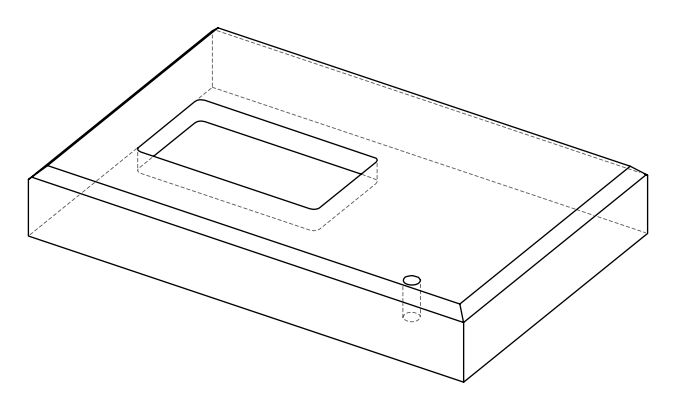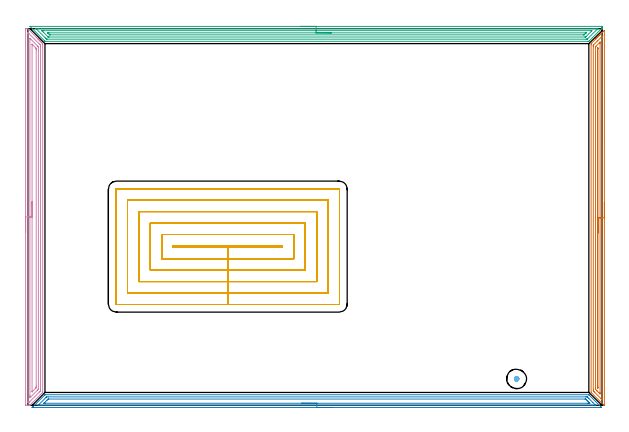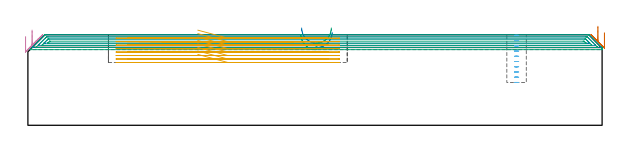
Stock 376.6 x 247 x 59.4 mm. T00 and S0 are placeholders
(PLAN: 6 operations, 1 tool changes, 66.8 min)
(1 AREA_MILL | FG_CHAMFER_SURFACE | UGT0205_001 | 7.76 min | 9347 mm3)
(2 AREA_MILL_1 | FG_CHAMFER_SURFACE_1 | UGT0205_001 | 9.02 min | 13058 mm3)
(3 AREA_MILL_2 | FG_CHAMFER_SURFACE_2 | UGT0205_001 | 11.94 min | 17837 mm3)
(4 AREA_MILL_3 | FG_CHAMFER_SURFACE_3 | UGT0205_001 | 7.95 min | 14833 mm3)
(5 MILL_RECTANGULAR_POCKET | POCKET_RECTANGULAR_STRAIGHT | NXT0201_013 | Follow Part, ap 2.5, ae 75% | 29.61 min | 244415 mm3)
(6 MILL_BLIND_HOLE_FROM_SOLID_MATERIAL | STEP1POCKET | NXT0201_013 | Spiral | 0.54 min | 4040 mm3)
(TOOL UGT0205_001 | Chamfer Mill 20 x 3 x 45 deg. | D20 FL50 Z2)
(TOOL NXT0201_013 | ENDMILL 10mm | D10 FL30 Z4)
(OP 1 AREA_MILL)
G17 G21 G94 G90
T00 M6
G54
G17 G0 G90 X378.1 Y132.95 S1061 M3
G43 Z69.4 H0
Z60.7
G94 G1 Y132.912 Z59.828 F250.
Y132.798 Z58.964
Y132.609 Z58.112
Y132.347 Z57.28
Y132.013 Z56.474
Y131.61 Z55.7
Y131.141 Z54.964
Y130.61 Z54.272
Y130.021 Z53.629
Y129.378 Z53.04
Y128.686 Z52.508
Y127.95 Z52.04
Y127.176 Z51.637
Y126.37 Z51.303
Y125.538 Z51.041
Y124.686 Z50.852
Y123.821 Z50.738
Y122.95 Z50.7
Y0.409
X378.098 Y0.166 Z50.702
X378.095 Y0.065 Z50.704
X378.092 Y0.003 Z50.706
X377.918 Y0.001 Z50.879
X377.816 Y0.004 Z50.981
X377.792 Y0.01 Z51.004
X377.7 Y0.1 Z51.098
X377.633 Y0.166 Z51.165
X369.588 Y8.213 Z59.212
X369.404 Y8.405 Z59.39
X369.4 Y8.649 Z59.4
Y236.358
X369.406 Y237.167 Z59.393
X369.407 Y237.201
X369.453 Y237.251 Z59.346
X369.8 Y237.601 Z58.998
X372.297 Y240.098 Z56.501
X372.433 Y240.235 Z56.362
X372.575 Y240.376 Z56.223
X372.728 Y240.529 Z56.069
X372.872 Y240.674 Z55.923
X373.021 Y240.822 Z55.776
X373.16 Y240.961 Z55.638
X373.311 Y241.114 Z55.484
X373.468 Y241.269 Z55.33
X373.591 Y241.392 Z55.206
X373.747 Y241.55 Z55.047
X374.264 Y242.064 Z54.536
X374.51 Y242.311 Z54.288
X374.628 Y242.43 Z54.168
X374.957 Y242.757 Z53.843
X375.188 Y242.989 Z53.611
X375.403 Y243.204 Z53.395
X375.506 Y243.307 Z53.29
X375.944 Y243.745 Z52.855
X376.383 Y244.185 Z52.413
X376.594 Y244.394 Z52.205
X376.627 Y244.427 Z52.173
X377.261 Y245.063 Z51.535
X377.462 Y245.262 Z51.338
X377.487 Y245.287 Z51.313
X378.031 Y245.831 Z50.768
X378.085 Y245.883 Z50.713
X378.095 Z50.704
X378.099 Z50.699
X378.1 Y122.95 Z50.7
X376.686 Z52.114
X376.685 Y4.324 Z52.115
X376.684 Y4.184 Z52.116
X376.679 Y3.583 Z52.121
X376.066 Y4.184 Z52.734
X375.944 Y4.306 Z52.856
X371.556 Y8.694 Z57.244
X371.136 Y9.117 Z57.664
X370.925 Y9.333 Z57.875
X370.822 Y9.44 Z57.978
X370.814 Y10.435 Z57.986
Y235.465
X370.815 Y235.842 Z57.985
X370.818 Y236.03 Z57.982
X370.821 Y236.123 Z57.979
X370.824 Y236.163 Z57.976
X370.846 Y236.187 Z57.954
X371.009 Y236.358 Z57.791
X373.633 Y238.983 Z55.167
X376.463 Y241.811 Z52.337
X376.599 Y241.943 Z52.201
X376.674 Y242.012 Z52.126
X376.679 Z52.121
X376.681 Y241.965 Z52.119
X376.685 Y241.855 Z52.115
X376.686 Y241.715 Z52.114
Y241.552
Y122.95
X375.272 Z53.528
X375.271 Y8.441 Z53.529
X375.27 Y7.756 Z53.53
X375.268 Y7.552 Z53.532
X375.265 Y7.48 Z53.535
X375.26 Y7.451 Z53.54
X375.189 Y7.518 Z53.611
X375.067 Y7.634 Z53.733
X374.943 Y7.756 Z53.857
X374.189 Y8.51 Z54.611
X373.311 Y9.388 Z55.489
X373.157 Y9.542 Z55.643
X372.433 Y10.271 Z56.367
X372.274 Y10.435 Z56.526
X372.235 Y10.492 Z56.565
X372.233 Y10.54 Z56.567
X372.23 Y10.642 Z56.57
X372.229 Y11.328 Z56.571
X372.228 Y11.537 Z56.572
X372.229 Y234.572 Z56.571
X372.23 Y234.779 Z56.57
X372.233 Y234.988 Z56.567
X372.235 Y235.122 Z56.565
X372.286 Y235.178 Z56.514
X372.433 Y235.333 Z56.367
X372.498 Y235.399 Z56.302
X372.564 Y235.465 Z56.236
X375.244 Y238.143 Z53.556
X375.256 Y238.15 Z53.544
X375.265 Y238.152 Z53.535
X375.266 Y238.143 Z53.534
X375.27 Y238.007 Z53.53
X375.271 Y237.935 Z53.529
X375.272 Y237.251 Z53.528
Y122.95
X373.857 Z54.943
Y12.003
X373.855 Y11.668 Z54.945
X373.85 Y11.328 Z54.95
X373.847 Y11.313 Z54.953
X373.825 Y11.328 Z54.975
X373.723 Y11.438 Z55.077
X373.649 Y11.521 Z55.151
X373.647 Y11.537 Z55.153
X373.645 Y11.577 Z55.155
X373.643 Y11.66 Z55.157
Y11.884
Y233.341
X373.644 Y233.679 Z55.156
X373.647 Y233.897 Z55.153
X373.65 Y234.068 Z55.15
X373.718 Y234.158 Z55.082
X373.777 Y234.223 Z55.023
X373.813 Y234.261 Z54.987
X373.841 Y234.284 Z54.959
X373.85 Y234.29 Z54.95
X373.851 Y234.278 Z54.949
X373.855 Y234.176 Z54.945
X373.857 Y234.016 Z54.943
Y122.95
Y122.078 Z54.981
Y121.213 Z55.095
Y120.362 Z55.283
Y119.53 Z55.546
Y118.724 Z55.88
Y117.95 Z56.282
Y117.214 Z56.751
Y116.522 Z57.282
Y115.879 Z57.872
Y115.289 Z58.515
Y114.758 Z59.207
Y114.29 Z59.943
Y113.887 Z60.716
Y113.553 Z61.522
Y113.291 Z62.354
Y113.102 Z63.206
Y112.988 Z64.071
Y112.95 Z64.943
G0 Z69.4
M5
M2
(OP 2 AREA_MILL_1)
G17 G21 G94 G90
T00 M6
G54
G17 G0 G90 X199.55 Y-1.5 S1061 M3
G43 Z69.4 H0
Z61.
G94 G1 X199.512 Z60.128 F250.
X199.398 Z59.264
X199.209 Z58.412
X198.947 Z57.58
X198.613 Z56.774
X198.21 Z56.
X197.742 Z55.264
X197.211 Z54.572
X196.621 Z53.929
X195.978 Z53.34
X195.286 Z52.809
X194.55 Z52.34
X193.776 Z51.937
X192.97 Z51.603
X192.138 Z51.341
X191.287 Z51.152
X190.422 Z51.038
X189.55 Z51.
X2.876
X2.815 Y-1.497 Z51.002
X2.813 Y-1.495 Z51.003
X2.815 Y-1.484 Z51.013
X2.856 Y-1.443 Z51.055
X2.976 Y-1.322 Z51.174
X3.112 Y-1.187 Z51.311
X3.38 Y-0.92 Z51.58
X11.063 Y6.763 Z59.262
X11.194 Y6.894 Z59.391
X11.445 Y6.9 Z59.4
X367.656
X367.906 Y6.894 Z59.391
X368.038 Y6.763 Z59.262
X368.078 Y6.722 Z59.222
X375.988 Y-1.187 Z51.311
X376.124 Y-1.322 Z51.174
X376.285 Y-1.486 Z51.012
X376.287 Y-1.495 Z51.003
X376.285 Y-1.499 Z50.999
X189.55 Y-1.5 Z51.
Y-0.086 Z52.414
X6.981 Y-0.085 Z52.415
X6.877 Y-0.083 Z52.417
X6.687 Y-0.079 Z52.421
X6.775 Y0.019 Z52.519
X6.875 Y0.124 Z52.624
X6.981 Y0.231 Z52.731
X7.321 Y0.572 Z53.072
X11.788 Y5.037 Z57.537
X12.138 Y5.381 Z57.881
X12.24 Y5.479 Z57.979
X13.23 Y5.486 Z57.986
X365.87
X366.66 Y5.484 Z57.984
X366.763 Y5.482 Z57.982
X366.86 Y5.478 Z57.978
X366.961 Y5.381 Z57.881
X367.655 Y4.695 Z57.195
X367.863 Y4.488 Z56.988
X370.544 Y1.806 Z54.306
X372.119 Y0.231 Z52.731
X372.329 Y0.019 Z52.519
X372.397 Y-0.055 Z52.445
X372.414 Y-0.074 Z52.426
X372.395 Y-0.079 Z52.421
X372.327 Y-0.083 Z52.417
X372.223 Y-0.085 Z52.415
X189.55 Y-0.086 Z52.414
Y1.328 Z53.828
X11.445 Y1.329 Z53.829
X11.028 Y1.33 Z53.83
X10.578 Y1.334 Z53.834
X10.552 Y1.336 Z53.836
Y1.344 Z53.844
Y1.351 Z53.851
X10.779 Y1.579 Z54.079
X11.005 Y1.806 Z54.306
X12.565 Y3.366 Z55.866
X12.793 Y3.594 Z56.094
X13.013 Y3.811 Z56.311
X13.23 Y4.021 Z56.521
X13.287 Y4.065 Z56.565
X13.335 Y4.067 Z56.567
X13.438 Y4.069 Z56.569
X13.646 Y4.071 Z56.571
X365.393
X365.631 Y4.069 Z56.569
X365.75 Y4.067 Z56.567
X365.806 Y4.065 Z56.565
X365.87 Y4.021 Z56.521
X366.304 Y3.594 Z56.094
X366.763 Y3.138 Z55.638
X367.201 Y2.7 Z55.2
X367.655 Y2.246 Z54.746
X368.094 Y1.806 Z54.306
X368.548 Y1.348 Z53.848
X368.554 Y1.335 Z53.835
X368.548 Y1.334 Z53.834
X368.131 Y1.33 Z53.83
X367.655 Y1.329 Z53.829
X367.24 Y1.328 Z53.828
X189.55
X188.679 Z53.867
X187.814 Z53.98
X186.962 Z54.169
X186.13 Z54.432
X185.324 Z54.765
X184.55 Z55.168
X183.814 Z55.637
X183.122 Z56.168
X182.479 Z56.757
X181.89 Z57.401
X181.359 Z58.093
X180.89 Z58.828
X180.487 Z59.602
X180.153 Z60.408
X179.891 Z61.24
X179.702 Z62.092
X179.588 Z62.957
X179.55 Z63.828
G0 Z69.4
M5
M2
(OP 3 AREA_MILL_2)
G17 G21 G94 G90
T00 M6
G54
G17 G0 G90 X179. Y248.5 S1061 M3
G43 Z69.4 H0
Z59.6
G94 G1 X179.038 Z58.728 F250.
X179.152 Z57.864
X179.341 Z57.012
X179.603 Z56.18
X179.937 Z55.374
X180.34 Z54.6
X180.808 Z53.864
X181.34 Z53.172
X181.929 Z52.529
X182.572 Z51.94
X183.264 Z51.408
X184. Z50.94
X184.774 Z50.537
X185.58 Z50.203
X186.412 Z49.941
X187.264 Z49.752
X188.128 Z49.638
X189. Z49.6
X376.439
X376.542 Y248.496 Z49.604
X376.59 Y248.492 Z49.606
X376.6 Y248.265 Z49.834
Y247.895 Z50.205
Y247.771 Z50.327
Y247.664 Z50.432
X376.599 Y247.45 Z50.641
X376.59 Y247.398 Z50.693
X376.543 Y247.339 Z50.754
X376.474 Y247.273 Z50.824
X376.439 Y247.238 Z50.86
X368.406 Y239.206 Z58.894
X367.96 Y238.762 Z59.337
X367.901 Y238.707 Z59.392
X367.067 Y238.7 Z59.4
X11.379
X11.204 Y238.704 Z59.389
X11.185 Y238.717 Z59.376
X11.07 Y238.828 Z59.268
X10.948 Y238.952 Z59.148
X1.561 Y248.339 Z49.759
X1.446 Y248.46 Z49.638
X1.416 Y248.495 Z49.603
X1.541 Y248.499 Z49.6
X1.561 Y248.5
X189.
Y247.086 Z51.014
X373.365 Y247.085 Z51.015
X373.679 Y247.081 Z51.019
X373.817 Y247.078 Z51.022
X373.783 Y247.041 Z51.059
X373.6 Y246.852 Z51.248
X373.473 Y246.723 Z51.377
X373.315 Y246.565 Z51.535
X367.067 Y240.317 Z57.783
X366.938 Y240.193 Z57.907
X366.883 Y240.144 Z57.956
X366.855 Y240.121 Z57.979
X366.807 Y240.12 Z57.98
X366.596 Y240.117 Z57.983
X366.175 Y240.114 Z57.986
X366.125
X12.668 Y240.115 Z57.985
X12.252 Y240.121 Z57.979
X11.825 Y240.531 Z57.569
X11.402 Y240.949 Z57.151
X5.577 Y246.772 Z51.328
X5.376 Y246.977 Z51.123
X5.292 Y247.065 Z51.035
X5.283 Y247.079 Z51.021
Y247.08 Z51.02
X5.322 Y247.083 Z51.017
X5.407 Y247.085 Z51.015
X5.577 Y247.086 Z51.014
X5.627
X189.
Y245.672 Z52.428
X369.438 Y245.671 Z52.429
X369.604 Y245.67 Z52.43
X369.745 Y245.669 Z52.431
X369.93 Y245.665 Z52.435
X369.83 Y245.541 Z52.559
X369.745 Y245.445 Z52.655
X366.133 Y241.833 Z56.267
X365.845 Y241.555 Z56.545
X365.823 Y241.535 Z56.565
X365.773 Y241.533 Z56.567
X365.692 Y241.53 Z56.57
X365.589 Y241.529 Z56.571
X365.282
X13.917
X13.611 Y241.531 Z56.569
X13.304 Y241.536 Z56.564
X13.272 Y241.539 Z56.561
X13.251 Y241.555 Z56.545
X13.208 Y241.594 Z56.506
X13.127 Y241.673 Z56.427
X12.966 Y241.833 Z56.267
X10.04 Y244.759 Z53.341
X9.433 Y245.367 Z52.733
X9.148 Y245.656 Z52.444
X9.147 Y245.667 Z52.433
X9.148 Y245.668
X9.734 Y245.671 Z52.429
X10.04
X189. Y245.672 Z52.428
Y244.257 Z53.843
X365.95
X366.026 Y244.255 Z53.845
X366.079 Y244.252 Z53.848
X366.089 Y244.249 Z53.851
X366.082 Y244.239 Z53.861
X365.924 Y244.075 Z54.025
X365.282 Y243.431 Z54.669
X364.922 Y243.073 Z55.027
X364.843 Y242.998 Z55.102
X364.795 Y242.956 Z55.144
X364.721 Y242.95 Z55.15
X364.389 Y242.945 Z55.155
X364.16 Y242.943 Z55.157
X14.503
X14.408 Y242.944 Z55.156
X14.35 Y242.946 Z55.154
X14.321 Y242.949 Z55.151
X14.295 Y242.966 Z55.134
X14.078 Y243.177 Z54.923
X13.649 Y243.6 Z54.5
X13.611 Y243.638 Z54.462
X13.222 Y244.033 Z54.067
X13.034 Y244.226 Z53.874
X13.019 Y244.252 Z53.848
X13.043 Y244.254 Z53.846
X13.095 Y244.255 Z53.845
X13.611 Y244.257 Z53.843
X13.839
X189.
X189.872 Z53.881
X190.736 Z53.995
X191.588 Z54.183
X192.42 Z54.446
X193.226 Z54.78
X194. Z55.182
X194.736 Z55.651
X195.428 Z56.182
X196.071 Z56.772
X196.66 Z57.415
X197.192 Z58.107
X197.66 Z58.843
X198.063 Z59.617
X198.397 Z60.422
X198.659 Z61.255
X198.848 Z62.106
X198.962 Z62.971
X199. Z63.843
G0 Z69.4
M5
M2
(OP 4 AREA_MILL_3)
G17 G21 G94 G90
T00 M6
G54
G17 G0 G90 X-1.5 Y113.5 S1061 M3
G43 Z69.4 H0
Z58.2
G94 G1 Y113.538 Z57.328 F250.
Y113.652 Z56.463
Y113.841 Z55.612
Y114.103 Z54.78
Y114.437 Z53.974
Y114.84 Z53.2
Y115.308 Z52.464
Y115.84 Z51.772
Y116.429 Z51.129
Y117.072 Z50.539
Y117.764 Z50.008
Y118.5 Z49.54
Y119.274 Z49.137
Y120.08 Z48.803
Y120.912 Z48.541
Y121.764 Z48.352
Y122.628 Z48.238
Y123.5 Z48.2
Y246.558
X-1.497 Y246.825 Z48.203
X-1.491 Y246.996 Z48.205
X-1.488 Y246.999 Z48.208
X-1.318 Y247. Z48.377
X-1.147 Z48.548
X-0.35 Z49.349
X-0.272 Z49.426
X-0.109 Y246.998 Z49.588
X-0.073 Y246.973 Z49.626
X5.529 Y241.371 Z55.228
X6.385 Y240.515 Z56.084
X6.432 Y240.47 Z56.129
X6.481 Y240.42 Z56.18
X6.67 Y240.23 Z56.369
X6.723 Y240.178 Z56.42
X6.778 Y240.122 Z56.477
X6.956 Y239.945 Z56.655
X7.015 Y239.887 Z56.711
X7.076 Y239.824 Z56.775
X7.241 Y239.659 Z56.94
X7.306 Y239.595 Z57.003
X7.374 Y239.526 Z57.073
X7.527 Y239.374 Z57.226
X7.598 Y239.304 Z57.294
X7.672 Y239.228 Z57.371
X7.812 Y239.089 Z57.511
X7.889 Y239.013 Z57.585
X7.97 Y238.931 Z57.669
X8.097 Y238.803 Z57.797
X8.181 Y238.721 Z57.877
X8.268 Y238.633 Z57.967
X8.383 Y238.518 Z58.082
X8.472 Y238.43 Z58.168
X8.566 Y238.335 Z58.265
X8.668 Y238.232 Z58.368
X8.764 Y238.138 Z58.46
X8.863 Y238.037 Z58.563
X8.954 Y237.947 Z58.653
X9.055 Y237.847 Z58.751
X9.163 Y237.739 Z58.859
X9.347 Y237.555 Z59.043
X9.459 Y237.441 Z59.158
X9.55 Y237.348 Z59.249
X9.699 Y237.195 Z59.386
X9.7 Y236.547 Z59.4
Y8.665
Y8.406 Z59.385
X9.611 Y8.311 Z59.304
X9.355 Y8.055 Z59.055
X2.817 Y1.516 Z52.515
X1.476 Y0.176 Z51.176
X1.301 Y0.01 Z50.994
X1.133 Y0. Z50.833
X0.415 Z50.114
X-0.272 Z49.423
X-1.488 Y0.001 Z48.209
X-1.492 Y0.004 Z48.206
X-1.5 Y0.356 Z48.2
Y123.5
X-0.086 Z49.614
Y243.697
X-0.084 Y244.398 Z49.616
X-0.082 Y244.499 Z49.618
X-0.081 Y244.513 Z49.619
X0.01 Y244.428 Z49.71
X0.182 Y244.263 Z49.882
X0.457 Y243.993 Z50.157
X0.602 Y243.848 Z50.302
X7.598 Y236.852 Z57.298
X7.9 Y236.547 Z57.6
X8.218 Y236.221 Z57.918
X8.279 Y236.147 Z57.979
X8.281 Y236.107 Z57.981
X8.284 Y236.02 Z57.984
X8.285 Y235.845 Z57.985
X8.286 Y235.654 Z57.986
Y10.453
X8.284 Y9.751 Z57.984
X8.282 Y9.559 Z57.982
X8.279 Y9.473 Z57.979
X8.273 Y9.434 Z57.973
X8.241 Y9.399 Z57.941
X8.134 Y9.287 Z57.834
X7.999 Y9.149 Z57.699
X7.598 Y8.747 Z57.298
X1.26 Y2.41 Z50.96
X0.926 Y2.079 Z50.626
X0.878 Y2.035 Z50.578
X0.85 Y2.011 Z50.55
X0.802 Y2.009 Z50.502
X0.602 Y2.004 Z50.302
X0.128 Y2.001 Z49.828
X-0.033 Y2.003 Z49.667
X-0.065 Y2.006 Z49.635
X-0.076 Y2.01 Z49.624
X-0.079 Y2.018 Z49.621
X-0.082 Y2.056 Z49.618
X-0.085 Y2.218 Z49.615
X-0.086 Y123.5 Z49.614
X1.328 Z51.028
X1.329 Y240.425 Z51.029
X1.33 Y240.526 Z51.03
X1.333 Y240.606 Z51.033
X1.335 Y240.648 Z51.035
X1.344 Y240.645 Z51.044
X1.477 Y240.518 Z51.177
X1.878 Y240.122 Z51.578
X6.347 Y235.654 Z56.047
X6.723 Y235.274 Z56.423
X6.847 Y235.145 Z56.547
X6.86 Y235.129 Z56.56
X6.865 Y235.092 Z56.565
X6.869 Y235.012 Z56.569
X6.871 Y234.912 Z56.571
Y10.638
X6.87 Y10.545 Z56.57
X6.867 Y10.5 Z56.567
X6.865 Y10.48 Z56.565
X6.847 Y10.453 Z56.547
X6.787 Y10.388 Z56.487
X6.723 Y10.323 Z56.423
X6.346 Y9.945 Z56.046
X1.477 Y5.077 Z51.177
X1.335 Y4.958 Z51.035
X1.332 Y5.091 Z51.032
X1.33 Y5.241 Z51.03
X1.328 Y5.984 Z51.028
Y6.136
Y123.5
X2.743 Z52.443
Y236.547
X2.745 Y236.771 Z52.445
X2.747 Y236.792 Z52.447
X2.748 Y236.793 Z52.448
X2.763 Y236.781 Z52.463
X2.842 Y236.707 Z52.542
X3.004 Y236.547 Z52.704
X3.226 Y236.326 Z52.926
X4.791 Y234.76 Z54.491
X4.974 Y234.576 Z54.674
X5.324 Y234.222 Z55.024
X5.411 Y234.13 Z55.111
X5.45 Y234.086 Z55.15
X5.452 Y234.03 Z55.152
X5.455 Y233.867 Z55.155
X5.457 Y233.373 Z55.157
Y232.973
Y12.64
X5.456 Y12.24 Z55.156
X5.454 Y11.75 Z55.154
X5.45 Y11.548 Z55.15
X5.444 Y11.505 Z55.144
X5.407 Y11.464 Z55.107
X5.296 Y11.346 Z54.996
X2.924 Y8.974 Z52.624
X2.809 Y8.861 Z52.509
X2.77 Y8.827 Z52.47
X2.753 Y8.812 Z52.453
X2.75 Y8.832 Z52.45
X2.745 Y8.928 Z52.445
X2.743 Y8.99 Z52.443
Y9.159
Y123.5
Y124.372 Z52.481
Y125.236 Z52.595
Y126.088 Z52.783
Y126.92 Z53.046
Y127.726 Z53.38
Y128.5 Z53.782
Y129.236 Z54.251
Y129.928 Z54.782
Y130.571 Z55.372
Y131.16 Z56.015
Y131.692 Z56.707
Y132.16 Z57.443
Y132.563 Z58.216
Y132.897 Z59.022
Y133.159 Z59.854
Y133.348 Z60.706
Y133.462 Z61.571
Y133.5 Z62.443
G0 Z69.4
M5
M2
(OP 5 MILL_RECTANGULAR_POCKET)
G17 G21 G94 G90
T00 M6
G54
G17 G0 G90 X111.413 Y103.6 S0 M3
G43 Z69.4 H0
Z62.4
G94 G1 X131.1 Z57.125 F250.
X166.9 F500.
Y104.5
X95.3
Y103.6
X131.1
Y96.1
X174.4
Y112.
X87.8
Y96.1
X131.1
Y88.6
X181.9
Y119.5
X80.3
Y88.6
X131.1
Y81.1
X189.4
Y127.
X72.8
Y81.1
X131.1
Y73.6
X196.9
Y134.5
X65.3
Y73.6
X131.1
Y66.1
X204.1
G3 X204.4 Y66.4 R0.3
G1 Y141.7
G3 X204.1 Y142. R0.3
G1 X58.1
G3 X57.8 Y141.7 R0.3
G1 Y66.4
G3 X58.1 Y66.1 R0.3
G1 X131.1
X132.1
G0 X111.413 Y103.6 Z60.125
G1 X131.1 Z54.85 F250.
X166.9 F500.
Y104.5
X95.3
Y103.6
X131.1
Y96.1
X174.4
Y112.
X87.8
Y96.1
X131.1
Y88.6
X181.9
Y119.5
X80.3
Y88.6
X131.1
Y81.1
X189.4
Y127.
X72.8
Y81.1
X131.1
Y73.6
X196.9
Y134.5
X65.3
Y73.6
X131.1
Y66.1
X204.1
G3 X204.4 Y66.4 R0.3
G1 Y141.7
G3 X204.1 Y142. R0.3
G1 X58.1
G3 X57.8 Y141.7 R0.3
G1 Y66.4
G3 X58.1 Y66.1 R0.3
G1 X131.1
X132.1
G0 X111.413 Y103.6 Z57.85
G1 X131.1 Z52.575 F250.
X166.9 F500.
Y104.5
X95.3
Y103.6
X131.1
Y96.1
X174.4
Y112.
X87.8
Y96.1
X131.1
Y88.6
X181.9
Y119.5
X80.3
Y88.6
X131.1
Y81.1
X189.4
Y127.
X72.8
Y81.1
X131.1
Y73.6
X196.9
Y134.5
X65.3
Y73.6
X131.1
Y66.1
X204.1
G3 X204.4 Y66.4 R0.3
G1 Y141.7
G3 X204.1 Y142. R0.3
G1 X58.1
G3 X57.8 Y141.7 R0.3
G1 Y66.4
G3 X58.1 Y66.1 R0.3
G1 X131.1
X132.1
G0 X111.413 Y103.6 Z55.575
G1 X131.1 Z50.3 F250.
X166.9 F500.
Y104.5
X95.3
Y103.6
X131.1
Y96.1
X174.4
Y112.
X87.8
Y96.1
X131.1
Y88.6
X181.9
Y119.5
X80.3
Y88.6
X131.1
Y81.1
X189.4
Y127.
X72.8
Y81.1
X131.1
Y73.6
X196.9
Y134.5
X65.3
Y73.6
X131.1
Y66.1
X204.1
G3 X204.4 Y66.4 R0.3
G1 Y141.7
G3 X204.1 Y142. R0.3
G1 X58.1
G3 X57.8 Y141.7 R0.3
G1 Y66.4
G3 X58.1 Y66.1 R0.3
G1 X131.1
X132.1
G0 X111.413 Y103.6 Z53.3
G1 X131.1 Z48.025 F250.
X166.9 F500.
Y104.5
X95.3
Y103.6
X131.1
Y96.1
X174.4
Y112.
X87.8
Y96.1
X131.1
Y88.6
X181.9
Y119.5
X80.3
Y88.6
X131.1
Y81.1
X189.4
Y127.
X72.8
Y81.1
X131.1
Y73.6
X196.9
Y134.5
X65.3
Y73.6
X131.1
Y66.1
X204.1
G3 X204.4 Y66.4 R0.3
G1 Y141.7
G3 X204.1 Y142. R0.3
G1 X58.1
G3 X57.8 Y141.7 R0.3
G1 Y66.4
G3 X58.1 Y66.1 R0.3
G1 X131.1
X132.1
G0 X111.413 Y103.6 Z51.025
G1 X131.1 Z45.75 F250.
X166.9 F500.
Y104.5
X95.3
Y103.6
X131.1
Y96.1
X174.4
Y112.
X87.8
Y96.1
X131.1
Y88.6
X181.9
Y119.5
X80.3
Y88.6
X131.1
Y81.1
X189.4
Y127.
X72.8
Y81.1
X131.1
Y73.6
X196.9
Y134.5
X65.3
Y73.6
X131.1
Y66.1
X204.1
G3 X204.4 Y66.4 R0.3
G1 Y141.7
G3 X204.1 Y142. R0.3
G1 X58.1
G3 X57.8 Y141.7 R0.3
G1 Y66.4
G3 X58.1 Y66.1 R0.3
G1 X131.1
X132.1
G0 X111.413 Y103.6 Z48.75
G1 X131.1 Z43.475 F250.
X166.9 F500.
Y104.5
X95.3
Y103.6
X131.1
Y96.1
X174.4
Y112.
X87.8
Y96.1
X131.1
Y88.6
X181.9
Y119.5
X80.3
Y88.6
X131.1
Y81.1
X189.4
Y127.
X72.8
Y81.1
X131.1
Y73.6
X196.9
Y134.5
X65.3
Y73.6
X131.1
Y66.1
X204.1
G3 X204.4 Y66.4 R0.3
G1 Y141.7
G3 X204.1 Y142. R0.3
G1 X58.1
G3 X57.8 Y141.7 R0.3
G1 Y66.4
G3 X58.1 Y66.1 R0.3
G1 X131.1
X132.1
G0 X111.413 Y103.6 Z46.475
G1 X131.1 Z41.2 F250.
X166.9 F500.
Y104.5
X95.3
Y103.6
X131.1
Y96.1
X174.4
Y112.
X87.8
Y96.1
X131.1
Y88.6
X181.9
Y119.5
X80.3
Y88.6
X131.1
Y81.1
X189.4
Y127.
X72.8
Y81.1
X131.1
Y73.6
X196.9
Y134.5
X65.3
Y73.6
X131.1
Y66.1
X204.1
G3 X204.4 Y66.4 R0.3
G1 Y141.7
G3 X204.1 Y142. R0.3
G1 X58.1
G3 X57.8 Y141.7 R0.3
G1 Y66.4
G3 X58.1 Y66.1 R0.3
G1 X131.1
X132.1
G0 Z69.4
M5
M2
(OP 6 MILL_BLIND_HOLE_FROM_SOLID_MATERIAL)
G17 G21 G94 G90
T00 M6
G54
G17 G0 G90 X320.5 Y17.3 S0 M3
G43 Z69.4 H0
Z58.97
G94 G3 X321.134 Y18.066 R0.645 F250.
X320.238 Y18.675 R0.766
X319.125 Y17.038 R1.4
X320.238 Y18.675 R-1.4
X319.681 Y17.856 R0.7
X320.5 Y17.3 R0.7
G0 Z55.54
G3 X321.134 Y18.066 R0.645
X320.238 Y18.675 R0.766
X319.125 Y17.038 R1.4
X320.238 Y18.675 R-1.4
X319.681 Y17.856 R0.7
X320.5 Y17.3 R0.7
G0 Z52.11
G3 X321.134 Y18.066 R0.645
X320.238 Y18.675 R0.766
X319.125 Y17.038 R1.4
X320.238 Y18.675 R-1.4
X319.681 Y17.856 R0.7
X320.5 Y17.3 R0.7
G0 Z48.68
G3 X321.134 Y18.066 R0.645
X320.238 Y18.675 R0.766
X319.125 Y17.038 R1.4
X320.238 Y18.675 R-1.4
X319.681 Y17.856 R0.7
X320.5 Y17.3 R0.7
G0 Z45.25
G3 X321.134 Y18.066 R0.645
X320.238 Y18.675 R0.766
X319.125 Y17.038 R1.4
X320.238 Y18.675 R-1.4
X319.681 Y17.856 R0.7
X320.5 Y17.3 R0.7
G0 Z41.82
G3 X321.134 Y18.066 R0.645
X320.238 Y18.675 R0.766
X319.125 Y17.038 R1.4
X320.238 Y18.675 R-1.4
X319.681 Y17.856 R0.7
X320.5 Y17.3 R0.7
G0 Z38.39
G3 X321.134 Y18.066 R0.645
X320.238 Y18.675 R0.766
X319.125 Y17.038 R1.4
X320.238 Y18.675 R-1.4
X319.681 Y17.856 R0.7
X320.5 Y17.3 R0.7
G0 Z34.96
G3 X321.134 Y18.066 R0.645
X320.238 Y18.675 R0.766
X319.125 Y17.038 R1.4
X320.238 Y18.675 R-1.4
X319.681 Y17.856 R0.7
X320.5 Y17.3 R0.7
G0 Z31.53
G3 X321.134 Y18.066 R0.645
X320.238 Y18.675 R0.766
X319.125 Y17.038 R1.4
X320.238 Y18.675 R-1.4
X319.681 Y17.856 R0.7
X320.5 Y17.3 R0.7
G0 Z28.1
G3 X321.134 Y18.066 R0.645
X320.238 Y18.675 R0.766
X319.125 Y17.038 R1.4
X320.238 Y18.675 R-1.4
X319.681 Y17.856 R0.7
X320.5 Y17.3 R0.7
G0 Z69.4
M5
M2
